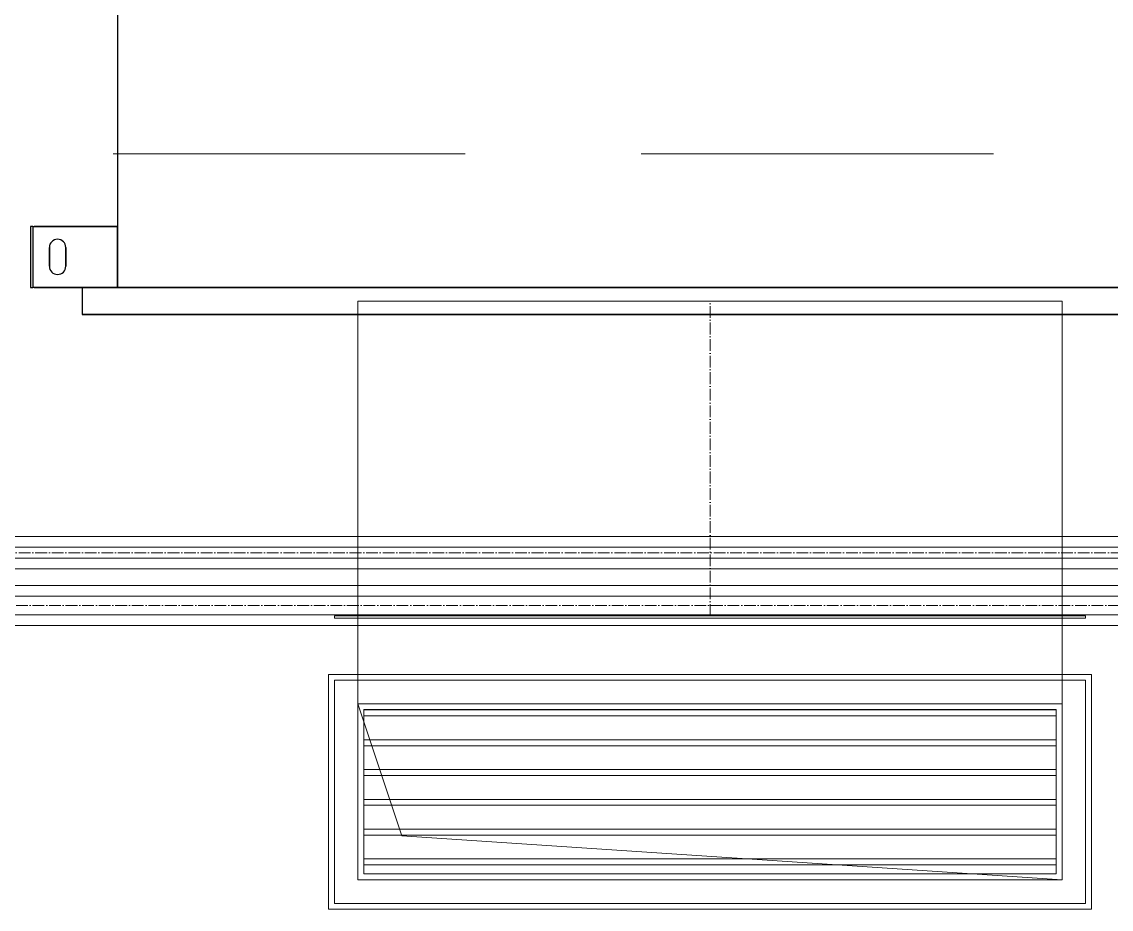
# Model space of a CAD drawing. Header units: millimetres. Extents: x -88595 to 880822, y -1054509 to -148035.
# Drawn here: x 192090 to 193019, y -242345 to -241589 of the extents above; entities that cross this region are included whole.
import ezdxf

# ---------------------------------------------------------------- set-up
doc = ezdxf.new("R2010")
doc.units = ezdxf.units.MM
doc.linetypes.add('$0$ADSK_Осевая', pattern=[14, 10, -2, 0, -2])
doc.linetypes.add('ADSK_Сверху', pattern=[4.5, 3, -1.5])
for name, color, linetype, lineweight in [('Воздуховоды', 7, 'Continuous', 18), ('Изоляция', 7, 'Continuous', 18), ('Линии', 7, 'Continuous', 9), ('Оборудование', 7, 'Continuous', 18), ('Трубопровод', 7, 'Continuous', 18)]:
    doc.layers.add(name, color=color, linetype=linetype, lineweight=lineweight)

# ---------------------------------------------------------------- blocks, each defined once
blk = doc.blocks.new('$0$ADSK_Канальный блок кондиционера1 - AD242MJERAB-3267365-В_Координация_1 этаж ОВ3')
at = {"layer": 'Оборудование', "color": 150, "lineweight": 30, "true_color": 0x0080ff}
for p, q in [((-599, 0), (-599, -72)), ((-597, 0), (-599, 0)), ((-597, 0), (-599, 0)), ((-599, 0), (-599, -72)), ((-597, 0), (-596, 0)), ((-597, 0), (-525, 0)), ((-597, 0), (-597, -72)), ((-525, 0), (-596, 0)), ((505, 5), (-555, 5)), ((-555, 5), (505, 5)), ((-555, 5), (-555, 0)), ((-555, 5), (-555, 0)), ((505, 0), (-555, 0)), ((-555, 0), (505, 0)), ((525, 0), (-525, 0)), ((-525, 0), (525, 0)), ((-525, 0), (-525, -697)), ((-525, 0), (-525, -697)), ((-525, -72), (-525, 0)), ((-525, 0), (-525, -72)), ((505, 0), (505, 5)), ((505, 5), (505, 0)), ((525, -697), (525, 0)), ((525, 0), (525, -697)), ((525, 0), (597, 0)), ((596, 0), (525, 0)), ((525, -72), (525, 0)), ((525, 0), (525, -72)), ((596, 0), (597, 0)), ((599, 0), (597, 0)), ((599, 0), (597, 0)), ((597, 0), (597, -72)), ((599, -72), (599, 0)), ((599, 0), (599, -72)), ((-583, -54), (-583, -38)), ((-583, -38), (-583, -54)), ((-569, -38), (-569, -54)), ((-569, -54), (-569, -38)), ((569, -38), (569, -54)), ((569, -54), (569, -38)), ((583, -54), (583, -38)), ((583, -38), (583, -54)), ((-599, -72), (-597, -72)), ((-599, -72), (-597, -72)), ((-525, -72), (-597, -72)), ((-596, -72), (-597, -72)), ((-596, -72), (-525, -72)), ((525, -72), (596, -72)), ((597, -72), (525, -72)), ((597, -72), (596, -72)), ((597, -72), (599, -72)), ((597, -72), (599, -72)), ((615, -87), (525, -87)), ((525, -87), (525, -287)), ((525, -287), (525, -87)), ((525, -87), (615, -87)), ((615, -287), (615, -87)), ((615, -87), (615, -287)), ((525, -287), (615, -287)), ((615, -287), (525, -287)), ((550, -414.5), (525, -414.5)), ((525, -414.5), (525, -439.5)), ((525, -414.5), (525, -439.5)), ((550, -439.5), (550, -414.5)), ((550, -439.5), (550, -414.5)), ((525, -439.5), (550, -439.5)), ((582, -506.25), (525, -506.25)), ((525, -506.25), (525, -515.75)), ((525, -506.25), (525, -515.75)), ((582, -515.75), (582, -506.25)), ((582, -515.75), (582, -506.25)), ((525, -515.75), (582, -515.75)), ((582, -573.06), (525, -573.06)), ((525, -573.06), (525, -588.94)), ((525, -573.06), (525, -588.94)), ((582, -588.94), (582, -573.06)), ((582, -588.94), (582, -573.06)), ((525, -588.94), (582, -588.94)), ((-599, -645), (-599, -697)), ((-597, -645), (-599, -645)), ((-597, -645), (-599, -645)), ((-599, -645), (-599, -697)), ((-597, -645), (-596, -645)), ((-597, -645), (-525, -645)), ((-597, -645), (-597, -697)), ((-525, -645), (-596, -645)), ((-525, -645), (-525, -697)), ((-525, -697), (-525, -645)), ((525, -645), (597, -645)), ((596, -645), (525, -645)), ((525, -645), (525, -697)), ((525, -697), (525, -645)), ((596, -645), (597, -645)), ((599, -645), (597, -645)), ((599, -645), (597, -645)), ((597, -645), (597, -697)), ((599, -697), (599, -645)), ((599, -645), (599, -697)), ((-583, -679), (-583, -663)), ((-583, -663), (-583, -679)), ((-569, -663), (-569, -679)), ((-569, -679), (-569, -663)), ((569, -663), (569, -679)), ((569, -679), (569, -663)), ((583, -679), (583, -663)), ((583, -663), (583, -679)), ((-599, -697), (-597, -697)), ((-599, -697), (-597, -697)), ((-525, -697), (-597, -697)), ((-596, -697), (-597, -697)), ((-596, -697), (-525, -697)), ((505, -697), (-555, -697)), ((-555, -697), (505, -697)), ((-555, -697), (-555, -720)), ((-555, -697), (-555, -720)), ((525, -697), (-525, -697)), ((-525, -697), (525, -697)), ((505, -720), (505, -697)), ((505, -697), (505, -720)), ((525, -697), (596, -697)), ((597, -697), (525, -697)), ((597, -697), (596, -697)), ((597, -697), (599, -697)), ((597, -697), (599, -697)), ((505, -720), (-555, -720)), ((-555, -720), (505, -720))]:
    blk.add_line(p, q, dxfattribs=at)
for centre, start, end in [((-576, -38), 360, 180), ((-576, -38), 360, 180), ((576, -38), 0, 180), ((576, -38), 0, 180), ((-576, -54), 180, 0), ((-576, -54), 180, 360), ((576, -54), 180, 360), ((576, -54), 180, 0), ((-576, -663), 0, 180), ((-576, -663), 0, 180), ((576, -663), 0, 180), ((576, -663), 0, 180), ((-576, -679), 180, 0), ((-576, -679), 180, 0), ((576, -679), 180, 0), ((576, -679), 180, 0)]:
    blk.add_arc(centre, 7, start, end, dxfattribs=at)
blk = doc.blocks.new('$0$ADSK_Решетка вентиляционная жалюзийная_Приточная2 - Решетка приточная_Однорядная-4279701-В_Координация_1 этаж ОВ3')
at = {"layer": 'Воздуховоды', "lineweight": 9, "true_color": 0xffffff}
h = blk.add_hatch(dxfattribs=at)
h.set_pattern_fill('FP_24', style=0, pattern_type=2)
h.set_pattern_definition([(180, (-5799.85, 17717.073), (-3e-15, -25.4), [25.4, 0, 0, 0]), (180, (-5799.85, 17711.993), (-3e-15, -25.4), [25.4, 0, 0, 0])])
h.paths.add_polyline_path([(-6094.85, 17657.23), (-5504.85, 17657.23), (-5504.85, 17797.23), (-6094.85, 17797.23)])
at = {"layer": 'Воздуховоды', "color": 140, "true_color": 0x1bb3e4}
for p, q in [((-6124.85, 17627.23), (-6124.85, 17827.23)), ((-6124.85, 17827.23), (-5474.85, 17827.23)), ((-5474.85, 17827.23), (-6124.85, 17827.23)), ((-6124.85, 17827.23), (-6124.85, 17627.23)), ((-5474.85, 17827.23), (-5474.85, 17627.23)), ((-5474.85, 17627.23), (-5474.85, 17827.23)), ((-6099.85, 17652.23), (-6099.85, 17802.23)), ((-6099.85, 17802.23), (-5499.85, 17802.23)), ((-5499.85, 17802.23), (-6099.85, 17802.23)), ((-6099.85, 17802.23), (-6099.85, 17652.23)), ((-5504.85, 17797.23), (-6094.85, 17797.23)), ((-6094.85, 17797.23), (-6094.85, 17657.23)), ((-6094.85, 17657.23), (-6094.85, 17797.23)), ((-6094.85, 17797.23), (-5504.85, 17797.23)), ((-6094.85, 17657.23), (-6094.85, 17797.23)), ((-6094.85, 17797.23), (-5504.85, 17797.23)), ((-5504.85, 17797.23), (-6094.85, 17797.23)), ((-6094.85, 17797.23), (-6094.85, 17657.23)), ((-5504.85, 17657.23), (-5504.85, 17797.23)), ((-5504.85, 17797.23), (-5504.85, 17657.23)), ((-5504.85, 17797.23), (-5504.85, 17657.23)), ((-5504.85, 17657.23), (-5504.85, 17797.23)), ((-5499.85, 17802.23), (-5499.85, 17652.23)), ((-5499.85, 17652.23), (-5499.85, 17802.23)), ((-6094.85, 17657.23), (-5504.85, 17657.23)), ((-5504.85, 17657.23), (-6094.85, 17657.23)), ((-5504.85, 17657.23), (-6094.85, 17657.23)), ((-6094.85, 17657.23), (-5504.85, 17657.23)), ((-5499.85, 17652.23), (-6099.85, 17652.23)), ((-6099.85, 17652.23), (-5499.85, 17652.23)), ((-5474.85, 17627.23), (-6124.85, 17627.23)), ((-6124.85, 17627.23), (-5474.85, 17627.23))]:
    blk.add_line(p, q, dxfattribs=at)
blk = doc.blocks.new('$0$ADSK_Отвод_Прямоугольный1 - Стандарт-4055408-В_Координация_1 этаж ОВ3')
at = {"layer": 'Воздуховоды', "color": 140, "true_color": 0x1bb3e4}
for p, q in [((-5479.85, 17877.23), (-6119.85, 17877.23)), ((-6119.85, 17877.23), (-5479.85, 17877.23)), ((-6119.85, 17875.23), (-6119.85, 17877.23)), ((-6119.85, 17875.23), (-6119.85, 17877.23)), ((-5479.85, 17875.23), (-6119.85, 17875.23)), ((-6119.85, 17875.23), (-5479.85, 17875.23)), ((-6099.85, 17877.23), (-6099.85, 17852.23)), ((-5499.85, 17877.23), (-6099.85, 17877.23)), ((-6099.85, 17877.23), (-5499.85, 17877.23)), ((-6099.85, 17852.23), (-6099.85, 17877.23)), ((-5499.85, 17877.23), (-6099.85, 17877.23)), ((-6099.85, 17877.23), (-5499.85, 17877.23)), ((-6099.85, 17875.23), (-6099.85, 17877.23)), ((-6099.85, 17875.23), (-6099.85, 17877.23)), ((-5499.85, 17875.23), (-6099.85, 17875.23)), ((-6099.85, 17875.23), (-5499.85, 17875.23)), ((-5499.85, 17877.23), (-5499.85, 17852.23)), ((-5499.85, 17852.23), (-5499.85, 17877.23)), ((-5499.85, 17877.23), (-5499.85, 17875.23)), ((-5499.85, 17875.23), (-5499.85, 17877.23)), ((-5479.85, 17877.23), (-5479.85, 17875.23)), ((-5479.85, 17875.23), (-5479.85, 17877.23)), ((-6099.85, 17852.23), (-6099.85, 17802.23)), ((-6099.85, 17852.23), (-6099.85, 17652.23)), ((-5499.85, 17802.23), (-5499.85, 17852.23)), ((-5499.85, 17852.23), (-5499.85, 17652.23)), ((-5479.85, 17822.23), (-6119.85, 17822.23)), ((-6119.85, 17822.23), (-6119.85, 17632.23)), ((-6119.85, 17632.23), (-6119.85, 17822.23)), ((-6119.85, 17822.23), (-5479.85, 17822.23)), ((-5479.85, 17632.23), (-5479.85, 17822.23)), ((-5479.85, 17822.23), (-5479.85, 17632.23)), ((-6099.85, 17802.23), (-6099.85, 17652.23)), ((-6099.85, 17802.23), (-5499.85, 17802.23)), ((-6099.85, 17652.23), (-6099.85, 17802.23)), ((-6099.85, 17802.23), (-5499.85, 17802.23)), ((-5499.85, 17802.23), (-6099.85, 17802.23)), ((-6099.85, 17802.23), (-6099.85, 17652.23)), ((-5499.85, 17652.23), (-5499.85, 17802.23)), ((-5499.85, 17802.23), (-5499.85, 17652.23)), ((-5499.85, 17652.23), (-5499.85, 17802.23)), ((-6099.85, 17652.23), (-5499.85, 17652.23)), ((-5499.85, 17652.23), (-6099.85, 17652.23)), ((-5499.85, 17652.23), (-6099.85, 17652.23)), ((-6099.85, 17652.23), (-5499.85, 17652.23)), ((-6119.85, 17632.23), (-5479.85, 17632.23)), ((-5479.85, 17632.23), (-6119.85, 17632.23))]:
    blk.add_line(p, q, dxfattribs=at)
blk = doc.blocks.new('1 этаж')
at = {"layer": 'Линии', "linetype": 'ADSK_Сверху', "ltscale": 100}
blk.add_line((240297.71, 686612.6), (219832.71, 686612.6), dxfattribs=at)

msp = doc.modelspace()

# ---------------------------------------------------------------- linework, layer by layer
at = {"layer": 'Воздуховоды', "color": 140, "true_color": 0x1bb3e4}
for p, q in [((192376.82, -241827.5), (192976.82, -241827.5)), ((192376.82, -242095.5), (192376.82, -241827.5)), ((192976.82, -241827.5), (192976.82, -242095.5)), ((192376.82, -242095.5), (192976.82, -242095.5)), ((192976.82, -242170.5), (192376.82, -242170.5)), ((192376.82, -242170.5), (192376.82, -242320.5)), ((192376.82, -242170.5), (192414.32, -242283)), ((192976.82, -242320.5), (192976.82, -242170.5)), ((192976.82, -242320.5), (192414.32, -242283)), ((192376.82, -242320.5), (192976.82, -242320.5))]:
    msp.add_line(p, q, dxfattribs=at)
at = {"layer": 'Воздуховоды', "color": 140, "linetype": '$0$ADSK_Осевая', "true_color": 0x1bb3e4}
msp.add_line((192676.82, -242095.5), (192676.82, -241827.5), dxfattribs=at)
at = {"layer": 'Изоляция', "color": 190, "true_color": 0x8000ff}
for p, q in [((193560.02, -242028), (187597.58, -242028)), ((187589.82, -242055.52), (193560.02, -242055.52))]:
    msp.add_line(p, q, dxfattribs=at)
at = {"layer": 'Изоляция', "color": 134, "true_color": 0x00a6a6}
for p, q in [((193604.12, -242069.82), (187660.76, -242069.82)), ((187651.82, -242103.7), (193604.12, -242103.7))]:
    msp.add_line(p, q, dxfattribs=at)
at = {"layer": 'Трубопровод', "color": 190, "true_color": 0x8000ff}
for p, q in [((193560.02, -242037), (187589.82, -242037)), ((187589.82, -242046.52), (193560.02, -242046.52))]:
    msp.add_line(p, q, dxfattribs=at)
at = {"layer": 'Трубопровод', "color": 190, "linetype": '$0$ADSK_Осевая', "true_color": 0x8000ff}
msp.add_line((187589.82, -242041.76), (193560.02, -242041.76), dxfattribs=at)
msp.add_line((187589.82, -242041.76), (193560.02, -242041.76), dxfattribs=at)
at = {"layer": 'Трубопровод', "color": 134, "true_color": 0x00a6a6}
for p, q in [((193604.12, -242078.82), (187651.82, -242078.82)), ((187651.82, -242094.7), (193604.12, -242094.7))]:
    msp.add_line(p, q, dxfattribs=at)
at = {"layer": 'Трубопровод', "color": 134, "linetype": '$0$ADSK_Осевая', "true_color": 0x00a6a6}
msp.add_line((193604.12, -242086.76), (187651.82, -242086.76), dxfattribs=at)
msp.add_line((193604.12, -242086.76), (187651.82, -242086.76), dxfattribs=at)

# ---------------------------------------------------------------- block references
at = {"layer": 'Воздуховоды', "color": 140, "true_color": 0x1bb3e4}
for name in ['$0$ADSK_Отвод_Прямоугольный1 - Стандарт-4055408-В_Координация_1 этаж ОВ3', '$0$ADSK_Решетка вентиляционная жалюзийная_Приточная2 - Решетка приточная_Однорядная-4279701-В_Координация_1 этаж ОВ3']:
    msp.add_blockref(name, (198476.67, -259972.73), dxfattribs=at)
at = {"layer": 'Оборудование', "color": 5, "true_color": 0x0000ff}
msp.add_blockref('1 этаж', (-36129.46, -928314.54), dxfattribs=at)
at = {"layer": 'Оборудование', "color": 150, "lineweight": 30, "true_color": 0x0080ff}
msp.add_blockref('$0$ADSK_Канальный блок кондиционера1 - AD242MJERAB-3267365-В_Координация_1 этаж ОВ3', (192696.82, -241118.77), dxfattribs=at)

doc.saveas('drawing.dxf')
